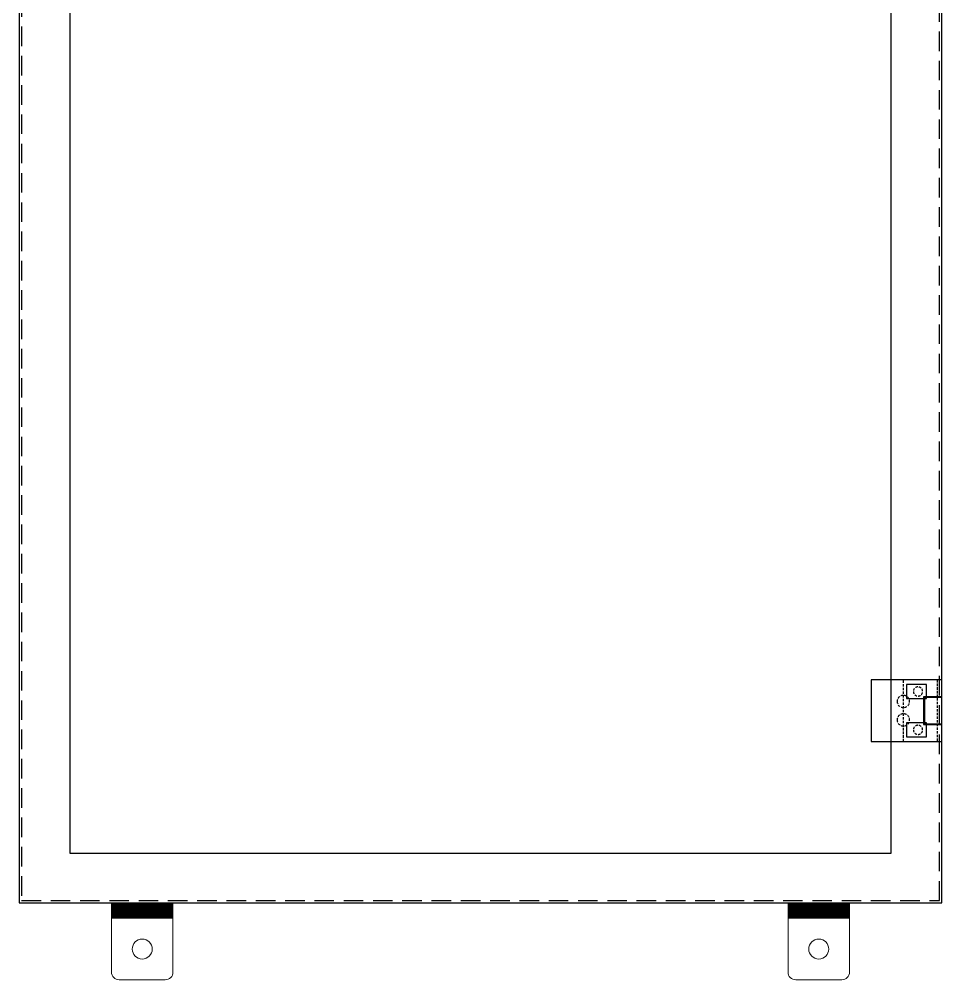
# Model space of a CAD drawing. Header units: millimetres. Extents: x 0 to 4783, y 0 to 3382.
# Drawn here: x 1359 to 1959, y 1424 to 2048 of the extents above; entities that cross this region are included whole.
import ezdxf

# ---------------------------------------------------------------- set-up
doc = ezdxf.new("R2010")
doc.units = ezdxf.units.MM
doc.linetypes.add('HIDDEN2', pattern=[4.7625, 3.175, -1.5875])
doc.linetypes.add('HIDDENX2', pattern=[19.05, 12.7, -6.35])
doc.layers.add('0 TĂNG CỨNG', color=7, linetype='Continuous', lineweight=15)

# ---------------------------------------------------------------- blocks, each defined once
blk = doc.blocks.new('HL044-1.3-C')
at = {"color": 1, "linetype": 'HIDDEN2', "ltscale": 0.5}
for p, q in [((-25, 40), (-25, 0)), ((-3, 0), (-3, 40))]:
    blk.add_line(p, q, dxfattribs=at)
at = {"color": 1}
for p, q in [((-12, 29), (0, 29)), ((-12, 11), (-12, 29)), ((-11, 28.5), (0, 28.5)), ((-11, 28.5), (-11, 11.5)), ((0, 11), (-12, 11)), ((0, 11.5), (-11, 11.5))]:
    blk.add_line(p, q, dxfattribs=at)
blk.add_lwpolyline([(-46, 40), (0, 40), (0, 0), (-46, 0)], close=True, dxfattribs=at)
at = {"color": 1, "linetype": 'HIDDEN2', "ltscale": 0.5}
for centre, radius in [((-15.5, 32.5), 3), ((-25, 26), 4), ((-25, 14), 4), ((-15.5, 7.5), 3)]:
    blk.add_circle(centre, radius, dxfattribs=at)

msp = doc.modelspace()

# ---------------------------------------------------------------- hatches: boundary and pattern name
at = {"layer": '0 TĂNG CỨNG'}
h = msp.add_hatch(dxfattribs=at)
h.set_pattern_fill('JIS_WOOD', color=256, style=0)
h.set_pattern_definition([(225, (189833.54726, -53215.7572), (0.4999999992, -0.4999999992), [])])
h.paths.add_polyline_path([(1459.11, 1463.6), (1419.11, 1463.6), (1419.11, 1473.6), (1459.11, 1473.6)])
h = msp.add_hatch(dxfattribs=at)
h.set_pattern_fill('JIS_WOOD', color=256, style=0)
h.set_pattern_definition([(315, (84615.7783, -53215.7572), (-0.499999999, -0.499999999), [])])
h.paths.add_polyline_path([(1859.11, 1463.6), (1899.11, 1463.6), (1899.11, 1473.6), (1859.11, 1473.6)])

# ---------------------------------------------------------------- linework, layer by layer
at = {"color": 7}
for points in [[(1359.11, 1473.6), (1959.11, 1473.6), (1959.11, 2673.6), (1359.11, 2673.6)], [(1392.11, 1506), (1926.11, 1506), (1926.11, 2640.6), (1392.11, 2640.6)]]:
    msp.add_lwpolyline(points, close=True, dxfattribs=at)
at = {"color": 7, "linetype": 'HIDDENX2'}
msp.add_lwpolyline([(1360.61, 1475.1), (1957.61, 1475.1), (1957.61, 2672.1), (1360.61, 2672.1)], close=True, dxfattribs=at)
at = {"color": 2}
for points in [[(1936.11, 1606.6), (1949.11, 1606.6), (1949.11, 1615.6), (1936.11, 1615.6)], [(1936.11, 1581.6), (1949.11, 1581.6), (1949.11, 1590.6), (1936.11, 1590.6)]]:
    msp.add_lwpolyline(points, close=True, dxfattribs=at)
at = {"layer": '0 TĂNG CỨNG'}
for p, q in [((1459.11, 1463.6), (1419.11, 1463.6)), ((1859.11, 1463.6), (1899.11, 1463.6))]:
    msp.add_line(p, q, dxfattribs=at)
for points in [[(1459.11, 1473.6), (1419.11, 1473.6), (1419.11, 1428.6, 0.414214), (1424.11, 1423.6), (1454.11, 1423.6, 0.414214), (1459.11, 1428.6)], [(1859.11, 1473.6), (1899.11, 1473.6), (1899.11, 1428.6, -0.414214), (1894.11, 1423.6), (1864.11, 1423.6, -0.414214), (1859.11, 1428.6)]]:
    msp.add_lwpolyline(points, format="xyb", close=True, dxfattribs=at)
for points in [[(1459.11, 1463.6), (1419.11, 1463.6), (1419.11, 1473.6), (1459.11, 1473.6)], [(1859.11, 1463.6), (1899.11, 1463.6), (1899.11, 1473.6), (1859.11, 1473.6)]]:
    msp.add_lwpolyline(points, close=True, dxfattribs=at)
for centre in [(1439.11, 1443.6), (1879.11, 1443.6)]:
    msp.add_circle(centre, 6.5, dxfattribs=at)

# ---------------------------------------------------------------- block references
at = {"color": 7, "xscale": -1, "rotation": 180}
msp.add_blockref('HL044-1.3-C', (1959.11, 1618.6), dxfattribs=at)

doc.saveas('drawing.dxf')
